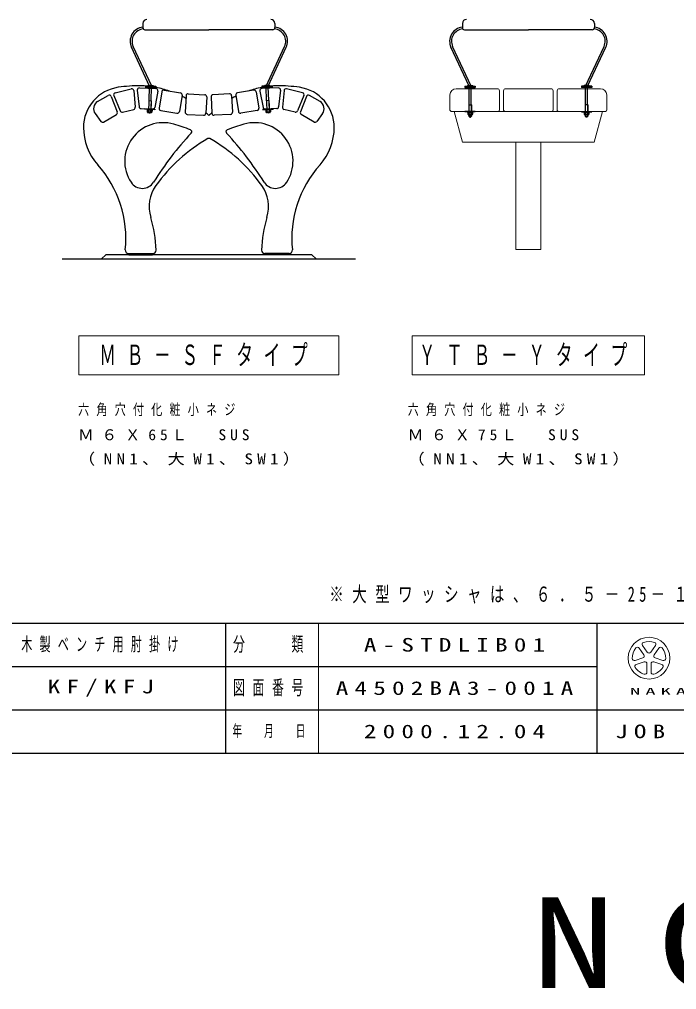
# Model space of a CAD drawing. Units: millimetres on the paper. Extents: x -365 to 12, y -38 to 257.
# Drawn here: x -163.3 to -57.1, y -38.2 to 118.6 of the extents above; entities that cross this region are included whole.
import ezdxf

# ---------------------------------------------------------------- set-up
doc = ezdxf.new("R2010")
doc.units = ezdxf.units.MM
doc.layers.add('0_2', color=7, linetype='Continuous', lineweight=13)
doc.layers.add('LY_3', color=3, linetype='Continuous', lineweight=25)
doc.styles.add('ＭＳ ゴシック', font='')
doc.styles.get('ＭＳ ゴシック').set_extended_font_data('MS Gothic')

msp = doc.modelspace()

# ---------------------------------------------------------------- linework, layer by layer
at = {"layer": '0_2', "color": 20, "lineweight": 25}
for p, q in [((-365, 21), (0, 21)), ((-365, 0), (0, 0))]:
    msp.add_line(p, q, dxfattribs=at)
at = {"layer": '0_2', "color": 3, "lineweight": 25}
for p, q in [((-130, 21), (-130, 0)), ((-70, 21), (-70, 0)), ((-182.5, 14), (-70, 14)), ((-237.5, 7), (0, 7))]:
    msp.add_line(p, q, dxfattribs=at)
at = {"layer": '0_2'}
for p, q in [((-115, 21), (-115, 0)), ((-62.629, 17.393), (-61.844, 16.313)), ((-61.298, 16.313), (-60.513, 17.393)), ((-62.39, 15.917), (-63.175, 16.997)), ((-59.967, 16.997), (-60.752, 15.917)), ((-63.828, 14.985), (-62.559, 15.397)), ((-62.35, 14.755), (-63.62, 14.343)), ((-61.908, 13.099), (-61.908, 14.434)), ((-61.233, 14.434), (-61.233, 13.099)), ((-59.522, 14.343), (-60.792, 14.755)), ((-60.583, 15.397), (-59.313, 14.985))]:
    msp.add_line(p, q, dxfattribs=at)
msp.add_circle((-61.571, 15.363), 3.375, dxfattribs=at)
for centre, radius, start, end in [((-62.356, 17.592), 0.338, 109.39847, 215.99997), ((-61.571, 15.363), 2.7, 70.60155, 109.39847), ((-60.786, 17.592), 0.338, 324, 70.60155), ((-61.571, 15.363), 2.7, 142.60154, 181.39846), ((-63.448, 16.798), 0.338, 35.99999, 142.60154), ((-62.663, 15.718), 0.338, 287.99998, 35.99999), ((-61.571, 16.512), 0.338, 215.99998, 324), ((-60.479, 15.718), 0.338, 143.99996, 251.99999), ((-59.694, 16.798), 0.338, 37.39846, 143.99995), ((-61.571, 15.363), 2.7, 358.60155, 37.39847), ((-63.933, 15.306), 0.338, 181.39848, 287.99997), ((-63.516, 14.022), 0.338, 107.99999, 214.60154), ((-62.246, 14.434), 0.338, 359.99997, 107.99999), ((-60.896, 14.434), 0.338, 71.99997, 179.99999), ((-59.626, 14.022), 0.338, 325.39847, 71.99996), ((-59.209, 15.306), 0.338, 252.00001, 358.60156), ((-61.571, 15.363), 2.7, 214.60156, 253.39848), ((-62.246, 13.099), 0.338, 253.39847, 359.99997), ((-60.896, 13.099), 0.338, 179.99999, 286.60154), ((-61.571, 15.363), 2.7, 286.60155, 325.39847)]:
    msp.add_arc(centre, radius, start, end, dxfattribs=at)
at = {"layer": 'LY_3'}
for p, q in [((-143.371, 117.975), (-143.371, 117.309)), ((-122.038, 117.975), (-122.038, 117.309)), ((-91.737, 117.975), (-91.737, 117.309)), ((-70.404, 117.975), (-70.404, 117.309)), ((-143.038, 116.975), (-132.705, 116.975)), ((-122.371, 116.975), (-132.705, 116.975)), ((-91.404, 116.975), (-81.071, 116.975)), ((-70.737, 116.975), (-81.071, 116.975)), ((-142.277, 107.842), (-145.212, 114.137)), ((-141.946, 107.842), (-144.94, 114.263)), ((-123.463, 107.842), (-120.469, 114.263)), ((-123.132, 107.842), (-120.197, 114.137)), ((-90.643, 107.842), (-93.578, 114.137)), ((-90.312, 107.842), (-93.306, 114.263)), ((-71.829, 107.842), (-68.835, 114.263)), ((-71.498, 107.842), (-68.563, 114.137)), ((-147.852, 106.782), (-145.264, 107.427)), ((-144.852, 107.135), (-144.595, 104.451)), ((-144.273, 107.195), (-143.983, 104.514)), ((-143.928, 107.564), (-141.263, 107.453)), ((-142.945, 107.842), (-141.278, 107.842)), ((-142.945, 107.842), (-142.945, 107.642)), ((-142.945, 107.642), (-141.278, 107.642)), ((-142.542, 107.926), (-142.544, 107.86)), ((-142.544, 107.86), (-141.679, 107.824)), ((-142.472, 107.99), (-142.542, 107.926)), ((-142.542, 107.926), (-141.676, 107.89)), ((-142.472, 107.99), (-141.74, 107.96)), ((-142.284, 107.715), (-142.411, 107.854)), ((-142.375, 105.517), (-142.284, 107.715)), ((-142.041, 105.504), (-141.951, 107.702)), ((-141.951, 107.702), (-141.812, 107.829)), ((-141.74, 107.96), (-141.676, 107.89)), ((-141.676, 107.89), (-141.679, 107.824)), ((-140.95, 107.057), (-141.46, 104.41)), ((-141.278, 107.842), (-141.278, 107.642)), ((-140.328, 106.923), (-140.763, 104.292)), ((-139.945, 107.198), (-137.314, 106.763)), ((-125.464, 107.198), (-128.095, 106.763)), ((-125.081, 106.923), (-124.647, 104.292)), ((-124.46, 107.057), (-123.95, 104.41)), ((-121.482, 107.564), (-124.146, 107.453)), ((-122.465, 107.842), (-124.131, 107.842)), ((-124.131, 107.842), (-124.131, 107.642)), ((-122.465, 107.642), (-124.131, 107.642)), ((-123.67, 107.96), (-123.734, 107.89)), ((-122.868, 107.926), (-123.734, 107.89)), ((-123.734, 107.89), (-123.731, 107.824)), ((-122.865, 107.86), (-123.731, 107.824)), ((-122.937, 107.99), (-123.67, 107.96)), ((-123.459, 107.702), (-123.598, 107.829)), ((-123.368, 105.504), (-123.459, 107.702)), ((-123.126, 107.715), (-122.998, 107.854)), ((-123.035, 105.517), (-123.126, 107.715)), ((-122.937, 107.99), (-122.868, 107.926)), ((-122.868, 107.926), (-122.865, 107.86)), ((-122.465, 107.842), (-122.465, 107.642)), ((-121.137, 107.195), (-121.426, 104.514)), ((-120.558, 107.135), (-120.815, 104.451)), ((-117.558, 106.782), (-120.145, 107.427)), ((-91.311, 107.842), (-89.644, 107.842)), ((-91.311, 107.842), (-91.311, 107.642)), ((-91.311, 107.642), (-89.644, 107.642)), ((-90.844, 107.975), (-90.911, 107.908)), ((-90.911, 107.908), (-90.911, 107.842)), ((-90.911, 107.908), (-90.044, 107.908)), ((-90.911, 107.842), (-90.044, 107.842)), ((-90.844, 107.975), (-90.111, 107.975)), ((-90.644, 107.708), (-90.778, 107.842)), ((-90.644, 104.842), (-90.644, 107.708)), ((-90.311, 107.708), (-90.178, 107.842)), ((-90.311, 104.842), (-90.311, 107.708)), ((-90.111, 107.975), (-90.044, 107.908)), ((-90.044, 107.908), (-90.044, 107.842)), ((-89.644, 107.842), (-89.644, 107.642)), ((-70.83, 107.842), (-72.497, 107.842)), ((-72.497, 107.842), (-72.497, 107.642)), ((-70.83, 107.642), (-72.497, 107.642)), ((-72.031, 107.975), (-72.097, 107.908)), ((-71.231, 107.908), (-72.097, 107.908)), ((-72.097, 107.908), (-72.097, 107.842)), ((-71.231, 107.842), (-72.097, 107.842)), ((-71.297, 107.975), (-72.031, 107.975)), ((-71.831, 107.708), (-71.964, 107.842)), ((-71.831, 104.842), (-71.831, 107.708)), ((-71.497, 107.708), (-71.364, 107.842)), ((-71.497, 104.842), (-71.497, 107.708)), ((-71.297, 107.975), (-71.231, 107.908)), ((-71.231, 107.908), (-71.231, 107.842)), ((-70.83, 107.842), (-70.83, 107.642)), ((-150.681, 105.346), (-148.955, 106.357)), ((-148.476, 106.19), (-147.501, 103.67)), ((-148.079, 106.331), (-147.046, 103.84)), ((-142.408, 105.519), (-142.485, 103.654)), ((-142.408, 105.519), (-142.372, 105.575)), ((-142.408, 105.519), (-142.008, 105.502)), ((-142.008, 105.502), (-142.085, 103.637)), ((-142.008, 105.502), (-142.039, 105.561)), ((-137.04, 106.38), (-137.474, 103.749)), ((-136.381, 106.305), (-136.528, 103.642)), ((-136.03, 106.619), (-133.367, 106.472)), ((-133.053, 106.121), (-133.199, 103.458)), ((-132.357, 106.121), (-132.21, 103.458)), ((-129.38, 106.619), (-132.042, 106.472)), ((-129.028, 106.305), (-128.882, 103.642)), ((-128.37, 106.38), (-127.935, 103.749)), ((-123.401, 105.502), (-123.37, 105.561)), ((-123.002, 105.519), (-123.401, 105.502)), ((-123.401, 105.502), (-123.324, 103.637)), ((-123.002, 105.519), (-123.037, 105.575)), ((-123.002, 105.519), (-122.924, 103.654)), ((-117.33, 106.331), (-118.364, 103.84)), ((-116.934, 106.19), (-117.908, 103.67)), ((-114.729, 105.346), (-116.454, 106.357)), ((-146.657, 103.644), (-144.846, 104.096)), ((-143.666, 104.217), (-141.801, 104.14)), ((-143.097, 104.193), (-143.1, 104.113)), ((-141.435, 104.044), (-143.1, 104.113)), ((-141.431, 104.124), (-143.097, 104.193)), ((-142.674, 104.096), (-142.678, 103.996)), ((-142.678, 103.996), (-141.865, 103.962)), ((-142.656, 103.995), (-142.668, 103.695)), ((-142.611, 103.659), (-142.668, 103.695)), ((-142.611, 103.659), (-142.613, 103.626)), ((-142.611, 103.659), (-141.959, 103.632)), ((-141.959, 103.632), (-142.611, 103.659)), ((-142.581, 103.591), (-141.995, 103.567)), ((-142.357, 103.515), (-142.485, 103.654)), ((-142.464, 103.987), (-142.476, 103.687)), ((-142.329, 103.981), (-142.298, 104.08)), ((-142.21, 104.076), (-142.24, 103.978)), ((-142.224, 103.509), (-142.085, 103.637)), ((-142.079, 103.971), (-142.091, 103.671)), ((-141.959, 103.632), (-141.96, 103.599)), ((-141.959, 103.632), (-141.899, 103.664)), ((-141.887, 103.963), (-141.899, 103.664)), ((-141.861, 104.062), (-141.865, 103.962)), ((-141.431, 104.124), (-141.435, 104.044)), ((-140.488, 103.909), (-137.857, 103.475)), ((-124.921, 103.909), (-127.552, 103.475)), ((-123.978, 104.124), (-122.313, 104.193)), ((-123.978, 104.124), (-123.975, 104.044)), ((-123.975, 104.044), (-122.31, 104.113)), ((-121.744, 104.217), (-123.615, 104.139)), ((-123.548, 104.062), (-123.544, 103.962)), ((-122.732, 103.996), (-123.544, 103.962)), ((-123.523, 103.963), (-123.51, 103.664)), ((-123.451, 103.632), (-123.51, 103.664)), ((-122.798, 103.659), (-123.451, 103.632)), ((-123.451, 103.632), (-122.798, 103.659)), ((-123.451, 103.632), (-123.449, 103.599)), ((-122.829, 103.591), (-123.415, 103.567)), ((-123.33, 103.971), (-123.318, 103.671)), ((-123.185, 103.509), (-123.324, 103.637)), ((-123.2, 104.076), (-123.169, 103.978)), ((-123.08, 103.981), (-123.111, 104.08)), ((-123.052, 103.515), (-122.924, 103.654)), ((-122.946, 103.987), (-122.933, 103.687)), ((-122.798, 103.659), (-122.741, 103.695)), ((-122.798, 103.659), (-122.797, 103.626)), ((-122.753, 103.995), (-122.741, 103.695)), ((-122.736, 104.096), (-122.732, 103.996)), ((-122.313, 104.193), (-122.31, 104.113)), ((-118.752, 103.644), (-120.563, 104.096)), ((-89.644, 103.775), (-91.311, 103.775)), ((-91.311, 103.775), (-91.311, 103.695)), ((-89.644, 103.695), (-91.311, 103.695)), ((-90.884, 103.695), (-90.884, 103.595)), ((-90.884, 103.595), (-90.071, 103.595)), ((-90.862, 103.595), (-90.862, 103.295)), ((-90.678, 104.842), (-90.644, 104.9)), ((-90.678, 104.842), (-90.278, 104.842)), ((-90.678, 104.842), (-90.678, 102.975)), ((-90.67, 103.595), (-90.67, 103.295)), ((-90.535, 103.595), (-90.508, 103.695)), ((-90.42, 103.695), (-90.447, 103.595)), ((-90.278, 104.842), (-90.311, 104.9)), ((-90.285, 103.595), (-90.285, 103.295)), ((-90.278, 104.842), (-90.278, 102.975)), ((-90.093, 103.595), (-90.093, 103.295)), ((-90.071, 103.695), (-90.071, 103.595)), ((-89.644, 103.775), (-89.644, 103.695)), ((-72.497, 103.775), (-70.831, 103.775)), ((-72.497, 103.775), (-72.497, 103.695)), ((-72.497, 103.695), (-70.831, 103.695)), ((-72.071, 103.695), (-72.071, 103.595)), ((-71.257, 103.595), (-72.071, 103.595)), ((-72.049, 103.595), (-72.049, 103.295)), ((-71.864, 104.842), (-71.831, 104.899)), ((-71.464, 104.842), (-71.864, 104.842)), ((-71.864, 104.842), (-71.864, 102.975)), ((-71.856, 103.595), (-71.856, 103.295)), ((-71.722, 103.695), (-71.695, 103.595)), ((-71.606, 103.595), (-71.633, 103.695)), ((-71.464, 104.842), (-71.497, 104.899)), ((-71.471, 103.595), (-71.471, 103.295)), ((-71.464, 104.842), (-71.464, 102.975)), ((-71.279, 103.595), (-71.279, 103.295)), ((-71.257, 103.695), (-71.257, 103.595)), ((-70.831, 103.775), (-70.831, 103.695)), ((-151.082, 103.407), (-150.152, 102.139)), ((-149.714, 102.049), (-147.644, 103.262)), ((-142.357, 103.515), (-142.224, 103.509)), ((-136.213, 103.291), (-133.551, 103.144)), ((-129.196, 103.291), (-131.859, 103.144)), ((-123.052, 103.515), (-123.185, 103.509)), ((-115.695, 102.049), (-117.766, 103.262)), ((-114.328, 103.407), (-115.258, 102.139)), ((-90.804, 103.262), (-90.862, 103.295)), ((-90.804, 103.262), (-90.151, 103.262)), ((-90.151, 103.262), (-90.804, 103.262)), ((-90.804, 103.262), (-90.804, 103.228)), ((-90.771, 103.195), (-90.184, 103.195)), ((-90.544, 102.842), (-90.678, 102.975)), ((-90.544, 102.842), (-90.411, 102.842)), ((-90.411, 102.842), (-90.278, 102.975)), ((-90.151, 103.262), (-90.093, 103.295)), ((-90.151, 103.262), (-90.151, 103.228)), ((-71.991, 103.262), (-72.049, 103.295)), ((-71.337, 103.262), (-71.991, 103.262)), ((-71.99, 103.262), (-71.337, 103.262)), ((-71.99, 103.262), (-71.99, 103.228)), ((-71.371, 103.195), (-71.957, 103.195)), ((-71.731, 102.842), (-71.864, 102.975)), ((-71.597, 102.842), (-71.731, 102.842)), ((-71.597, 102.842), (-71.464, 102.975)), ((-71.337, 103.262), (-71.279, 103.295)), ((-71.337, 103.262), (-71.337, 103.228)), ((-149.371, 80.589), (-150.038, 79.922)), ((-116.038, 80.589), (-149.371, 80.589)), ((-145.679, 80.789), (-141.751, 80.789)), ((-145.671, 80.789), (-145.671, 80.655)), ((-145.605, 80.589), (-141.805, 80.589)), ((-141.738, 80.789), (-141.738, 80.655)), ((-123.671, 80.789), (-123.671, 80.655)), ((-119.731, 80.789), (-123.658, 80.789)), ((-119.805, 80.589), (-123.605, 80.589)), ((-119.738, 80.789), (-119.738, 80.655)), ((-116.038, 80.589), (-115.371, 79.922)), ((-156.41, 79.922), (-109, 79.922))]:
    msp.add_line(p, q, dxfattribs=at)
at = {"layer": 'LY_3', "color": 7, "lineweight": 13}
for p, q in [((-142.284, 107.715), (-141.951, 107.702)), ((-123.126, 107.715), (-123.459, 107.702)), ((-92.737, 107.442), (-86.071, 107.442)), ((-90.644, 107.708), (-90.311, 107.708)), ((-85.737, 107.108), (-85.737, 103.975)), ((-85.071, 107.108), (-85.071, 103.975)), ((-84.737, 107.442), (-77.404, 107.442)), ((-77.071, 107.108), (-77.071, 103.975)), ((-76.404, 107.108), (-76.404, 103.975)), ((-76.071, 107.442), (-69.404, 107.442)), ((-71.497, 107.708), (-71.831, 107.708)), ((-142.375, 105.517), (-142.453, 103.619)), ((-142.041, 105.504), (-142.12, 103.605)), ((-123.368, 105.504), (-123.289, 103.605)), ((-123.035, 105.517), (-122.956, 103.619)), ((-93.737, 106.442), (-93.737, 103.975)), ((-68.404, 106.442), (-68.404, 103.975)), ((-142.485, 103.654), (-142.085, 103.637)), ((-122.924, 103.654), (-123.324, 103.637)), ((-93.537, 103.775), (-68.604, 103.775)), ((-93.071, 103.775), (-91.731, 98.775)), ((-90.644, 104.842), (-90.644, 102.942)), ((-90.311, 104.842), (-90.311, 102.942)), ((-71.831, 104.842), (-71.831, 102.942)), ((-71.497, 104.842), (-71.497, 102.942)), ((-69.071, 103.775), (-70.41, 98.775)), ((-90.678, 102.975), (-90.278, 102.975)), ((-71.464, 102.975), (-71.864, 102.975)), ((-91.731, 98.775), (-70.41, 98.775)), ((-83.087, 98.775), (-83.087, 81.442)), ((-79.054, 98.775), (-79.054, 81.442)), ((-83.087, 81.442), (-79.054, 81.442)), ((-111.705, 67.461), (-153.705, 67.461)), ((-153.705, 67.461), (-153.705, 61.161)), ((-111.705, 61.161), (-111.705, 67.461)), ((-62.321, 67.461), (-99.821, 67.461)), ((-99.821, 67.461), (-99.821, 61.161)), ((-62.321, 61.161), (-62.321, 67.461)), ((-153.705, 61.161), (-111.705, 61.161)), ((-99.821, 61.161), (-62.321, 61.161))]:
    msp.add_line(p, q, dxfattribs=at)
at = {"layer": 'LY_3'}
for centre, radius, start, end in [((-142.705, 117.975), 0.667, 90, 180), ((-122.705, 117.975), 0.667, 0, 90), ((-91.071, 117.975), 0.667, 90, 180), ((-71.071, 117.975), 0.667, 0, 90), ((-143.128, 115.109), 2.3, 96.08041, 205), ((-143.128, 115.109), 2, 94.91293, 205), ((-143.038, 117.309), 0.333, 180, 270), ((-122.371, 117.309), 0.333, 270, 0), ((-122.282, 115.109), 2, 335, 85.08707), ((-122.282, 115.109), 2.3, 335, 83.91958), ((-91.494, 115.109), 2.3, 96.08041, 205), ((-91.494, 115.109), 2, 94.91293, 205), ((-91.404, 117.309), 0.333, 180, 270), ((-70.737, 117.309), 0.333, 270, 0), ((-70.648, 115.109), 2, 335, 85.08707), ((-70.648, 115.109), 2.3, 335, 83.91958), ((-146.41, 101.166), 6.56, 98.23212, 179.99996), ((-147.771, 106.458), 0.333, 104.00216, 202.53292), ((-143.705, 82.465), 25.456, 90.03167, 98.23212), ((-145.184, 107.104), 0.333, 5.47142, 104.00216), ((-143.941, 107.231), 0.333, 87.631, 186.16175), ((-144.383, 91.421), 16.513, 83.72008, 87.69503), ((-144.383, 91.421), 16.513, 71.16656, 79.12279), ((-141.277, 107.12), 0.333, 349.10025, 87.631), ((-140, 106.869), 0.333, 80.62403, 170.62392), ((-137.369, 106.435), 0.333, 350.62422, 80.62404), ((-128.041, 106.435), 0.333, 99.37592, 189.37575), ((-121.027, 91.421), 16.513, 100.91172, 108.8334), ((-125.41, 106.869), 0.333, 9.37605, 99.37593), ((-124.132, 107.12), 0.333, 92.36897, 190.89972), ((-121.027, 91.421), 16.513, 92.30493, 96.30147), ((-121.705, 82.465), 25.456, 81.76784, 89.9683), ((-121.468, 107.231), 0.333, 353.83821, 92.36897), ((-120.226, 107.104), 0.333, 75.9978, 174.52855), ((-118.999, 101.166), 6.56, 0, 81.76784), ((-117.638, 106.458), 0.333, 337.46704, 75.9978), ((-150.007, 104.196), 1.333, 120.37214, 216.26334), ((-148.787, 106.07), 0.333, 21.1424, 120.37213), ((-144.383, 91.421), 16.513, 61.10851, 63.6961), ((-136.048, 106.286), 0.333, 86.8454, 176.84528), ((-133.386, 106.139), 0.333, 356.84558, 86.84541), ((-132.024, 106.139), 0.333, 93.15455, 183.15439), ((-129.361, 106.286), 0.333, 3.15469, 93.15457), ((-121.027, 91.421), 16.513, 116.3039, 118.89137), ((-116.623, 106.07), 0.333, 59.62784, 158.85756), ((-115.403, 104.196), 1.333, 323.73663, 59.62783), ((-147.812, 103.55), 0.333, 300.37211, 21.14233), ((-146.738, 103.968), 0.333, 202.53287, 284.00214), ((-144.927, 104.419), 0.333, 284.00214, 5.4714), ((-143.652, 104.55), 0.333, 186.16171, 267.63098), ((-142.566, 103.849), 0.185, 236.33624, 298.93057), ((-142.579, 103.625), 0.0333, 177.63345, 267.63345), ((-142.256, 104.352), 0.701, 251.6875, 283.57934), ((-141.989, 103.826), 0.185, 236.33635, 298.93068), ((-141.993, 103.6), 0.0333, 267.63345, 357.63346), ((-141.787, 104.473), 0.333, 267.63098, 349.10023), ((-140.434, 104.238), 0.333, 170.62423, 260.62401), ((-137.803, 103.803), 0.333, 260.62407, 350.62422), ((-136.195, 103.624), 0.333, 176.84559, 266.84538), ((-144.383, 91.421), 16.513, 44.99259, 47.34404), ((-121.027, 91.421), 16.513, 132.65578, 135.00738), ((-129.214, 103.624), 0.333, 273.15458, 3.15437), ((-127.606, 103.803), 0.333, 189.37577, 279.37595), ((-124.975, 104.238), 0.333, 279.37595, 9.37573), ((-123.623, 104.473), 0.333, 190.89975, 272.369), ((-123.421, 103.826), 0.185, 241.06932, 303.66365), ((-123.416, 103.6), 0.0333, 182.36655, 272.36655), ((-123.153, 104.352), 0.701, 256.42066, 288.3125), ((-122.844, 103.849), 0.185, 241.06942, 303.66376), ((-122.83, 103.625), 0.0333, 272.36655, 2.36655), ((-121.757, 104.55), 0.333, 272.369, 353.83827), ((-120.483, 104.419), 0.333, 174.52856, 255.99781), ((-118.672, 103.968), 0.333, 255.99783, 337.4671), ((-117.597, 103.55), 0.333, 158.85763, 239.62784), ((-149.883, 102.337), 0.333, 216.26341, 300.37211), ((-133.532, 103.477), 0.333, 266.84542, 356.84558), ((-131.877, 103.477), 0.333, 183.15439, 273.15458), ((-115.527, 102.337), 0.333, 239.62786, 323.73656), ((-90.766, 103.454), 0.185, 238.70264, 301.29697), ((-90.771, 103.228), 0.0333, 179.99985, 269.99985), ((-90.478, 103.969), 0.701, 254.05389, 285.94574), ((-90.189, 103.454), 0.185, 238.70275, 301.29708), ((-90.184, 103.228), 0.0333, 269.99985, 359.99985), ((-71.953, 103.454), 0.185, 238.7028, 301.29713), ((-71.957, 103.228), 0.0333, 180.00003, 270.00003), ((-71.664, 103.969), 0.701, 254.05414, 285.94599), ((-71.375, 103.454), 0.185, 238.70291, 301.29724), ((-71.371, 103.228), 0.0333, 270.00003, 0.00003), ((-143.939, 101.166), 9.031, 179.99998, 221.84077), ((-140.089, 95.725), 6.219, 73.95863, 213.42877), ((-147.068, 71.454), 31.473, 68.77961, 73.95864), ((-135.797, 100.482), 0.333, 317.10878, 68.77965), ((-129.613, 100.482), 0.333, 111.22031, 222.89119), ((-118.342, 71.454), 31.473, 106.04138, 111.2204), ((-125.32, 95.725), 6.219, 326.5712, 106.04134), ((-121.47, 101.166), 9.031, 318.15919, 359.99999), ((-96.476, 63.955), 53.336, 137.10881, 147.84618), ((-119.584, 76.243), 26.667, 119.88501, 144.39497), ((-132.705, 99.075), 0.333, 60.11501, 119.885), ((-145.826, 76.243), 26.667, 35.60504, 60.11499), ((-168.934, 63.955), 53.336, 32.15382, 42.89119), ((-163.973, 83.228), 17.86, 354.05228, 41.84078), ((-101.436, 83.228), 17.86, 138.15918, 185.94768), ((-143.468, 93.494), 2.17, 213.42842, 327.84617), ((-136.506, 88.361), 5.853, 144.39499, 197.15543), ((-128.903, 88.361), 5.853, 342.84453, 35.60497), ((-121.941, 93.494), 2.17, 212.15381, 326.57156), ((-161.209, 80.735), 20, 1.72875, 17.15546), ((-104.2, 80.735), 20, 162.84454, 178.27122), ((-145.679, 81.322), 0.533, 174.0523, 270), ((-145.605, 80.655), 0.0667, 179.99998, 270.00003), ((-141.805, 80.655), 0.0667, 270.00002, 0), ((-141.751, 81.322), 0.533, 270.00002, 1.72875), ((-123.658, 81.322), 0.533, 178.27122, 269.99995), ((-123.605, 80.655), 0.0667, 179.99996, 269.99995), ((-119.805, 80.655), 0.0667, 269.99996, 0), ((-119.731, 81.322), 0.533, 269.99996, 5.94766)]:
    msp.add_arc(centre, radius, start, end, dxfattribs=at)
at = {"layer": 'LY_3', "color": 7, "lineweight": 13}
for centre, radius, start, end in [((-92.737, 106.442), 1, 89.99998, 179.99996), ((-86.071, 107.108), 0.333, 0, 89.99998), ((-84.737, 107.108), 0.333, 89.99998, 179.99996), ((-77.404, 107.108), 0.333, 0, 89.99998), ((-76.071, 107.108), 0.333, 89.99998, 179.99996), ((-69.404, 106.442), 1, 0, 89.99998), ((-93.537, 103.975), 0.2, 179.99998, 270.00003), ((-85.937, 103.975), 0.2, 270.00002, 0), ((-84.871, 103.975), 0.2, 179.99998, 270.00003), ((-77.271, 103.975), 0.2, 270.00002, 0), ((-76.204, 103.975), 0.2, 179.99998, 270.00003), ((-68.604, 103.975), 0.2, 270.00002, 0)]:
    msp.add_arc(centre, radius, start, end, dxfattribs=at)

# ---------------------------------------------------------------- texts
at = {"layer": '0_2', "attachment_point": 5, "style": 'ＭＳ ゴシック'}
for s, insert, char_height in [('\\T1.64;\\W0.6;分\u3000\u3000類', (-122.5, 17.5), 2.346), ('\\T1.64;\\W0.6;図面番号', (-122.5, 10.5), 2.346), ('\\T1.5;\\W2.2;NAKAMURA\\~MFG.CORPORATION', (-35, 10), 1.1), ('\\T1.64;\\W0.6;年\u3000月\u3000日', (-122.5, 3.5), 1.906), ('\\T1.5;\\W1.35;JOB', (-62.5, 3.5), 2.199)]:
    msp.add_mtext(s, dxfattribs=dict(at, insert=insert, char_height=char_height))
at = {"layer": 'LY_3', "color": 7, "style": 'ＭＳ ゴシック'}
for s, insert, char_height, attachment_point in [('\\T1.64;\\W0.6;ＭＢ－ＳＦタイプ', (-132.705, 64.311), 3.299, 5), ('\\T1.64;\\W0.6;ＹＴＢ－Ｙタイプ', (-81.071, 64.311), 3.299, 5), ('\\T1.64;\\W0.75;六角穴付化粧小ネジ', (-153.841, 55.469), 1.76, 4), ('\\T1.64;\\W0.75;六角穴付化粧小ネジ', (-100.571, 55.469), 1.76, 4), ('\\T1.5;\\W1.05;Ｍ６Ｘ65Ｌ\u3000SUS', (-153.841, 51.469), 1.76, 4), ('\\T1.5;\\W1.05;Ｍ６Ｘ75Ｌ\u3000SUS', (-100.571, 51.469), 1.76, 4), ('\\T1.5;\\W1.15;（NN1、大W1、SW1）', (-153.841, 47.469), 1.76, 4), ('\\T1.5;\\W1.15;（NN1、大W1、SW1）', (-100.571, 47.469), 1.76, 4), ('\\T1.59;\\W0.7;※大型ワッシャは、６．５－25－１．2\u3000SUS\u3000を使用すること。', (-113.244, 24.187), 2.444, 7), ('\\T1.64;\\W0.6;木製ベンチ用肘掛け', (-149.75, 17.5), 2.199, 5), ('\\T1.5;\\W1.35;A-STDLIB01', (-92.5, 17.5), 2.199, 5), ('\\T1.5;\\W1.35;KF/KFJ', (-158.75, 10.5), 2.199, 4), ('\\T1.5;\\W1.35;A4502BA3-001A', (-92.5, 10.5), 2.199, 5), ('\\T1.5;\\W1.35;2000.12.04', (-92.5, 3.5), 2.199, 5), ('\\T1.5;\\W1.35;NCA3G', (-30, -23.333), 14.66, 2)]:
    msp.add_mtext(s, dxfattribs=dict(at, insert=insert, char_height=char_height, attachment_point=attachment_point))

doc.saveas('drawing.dxf')
